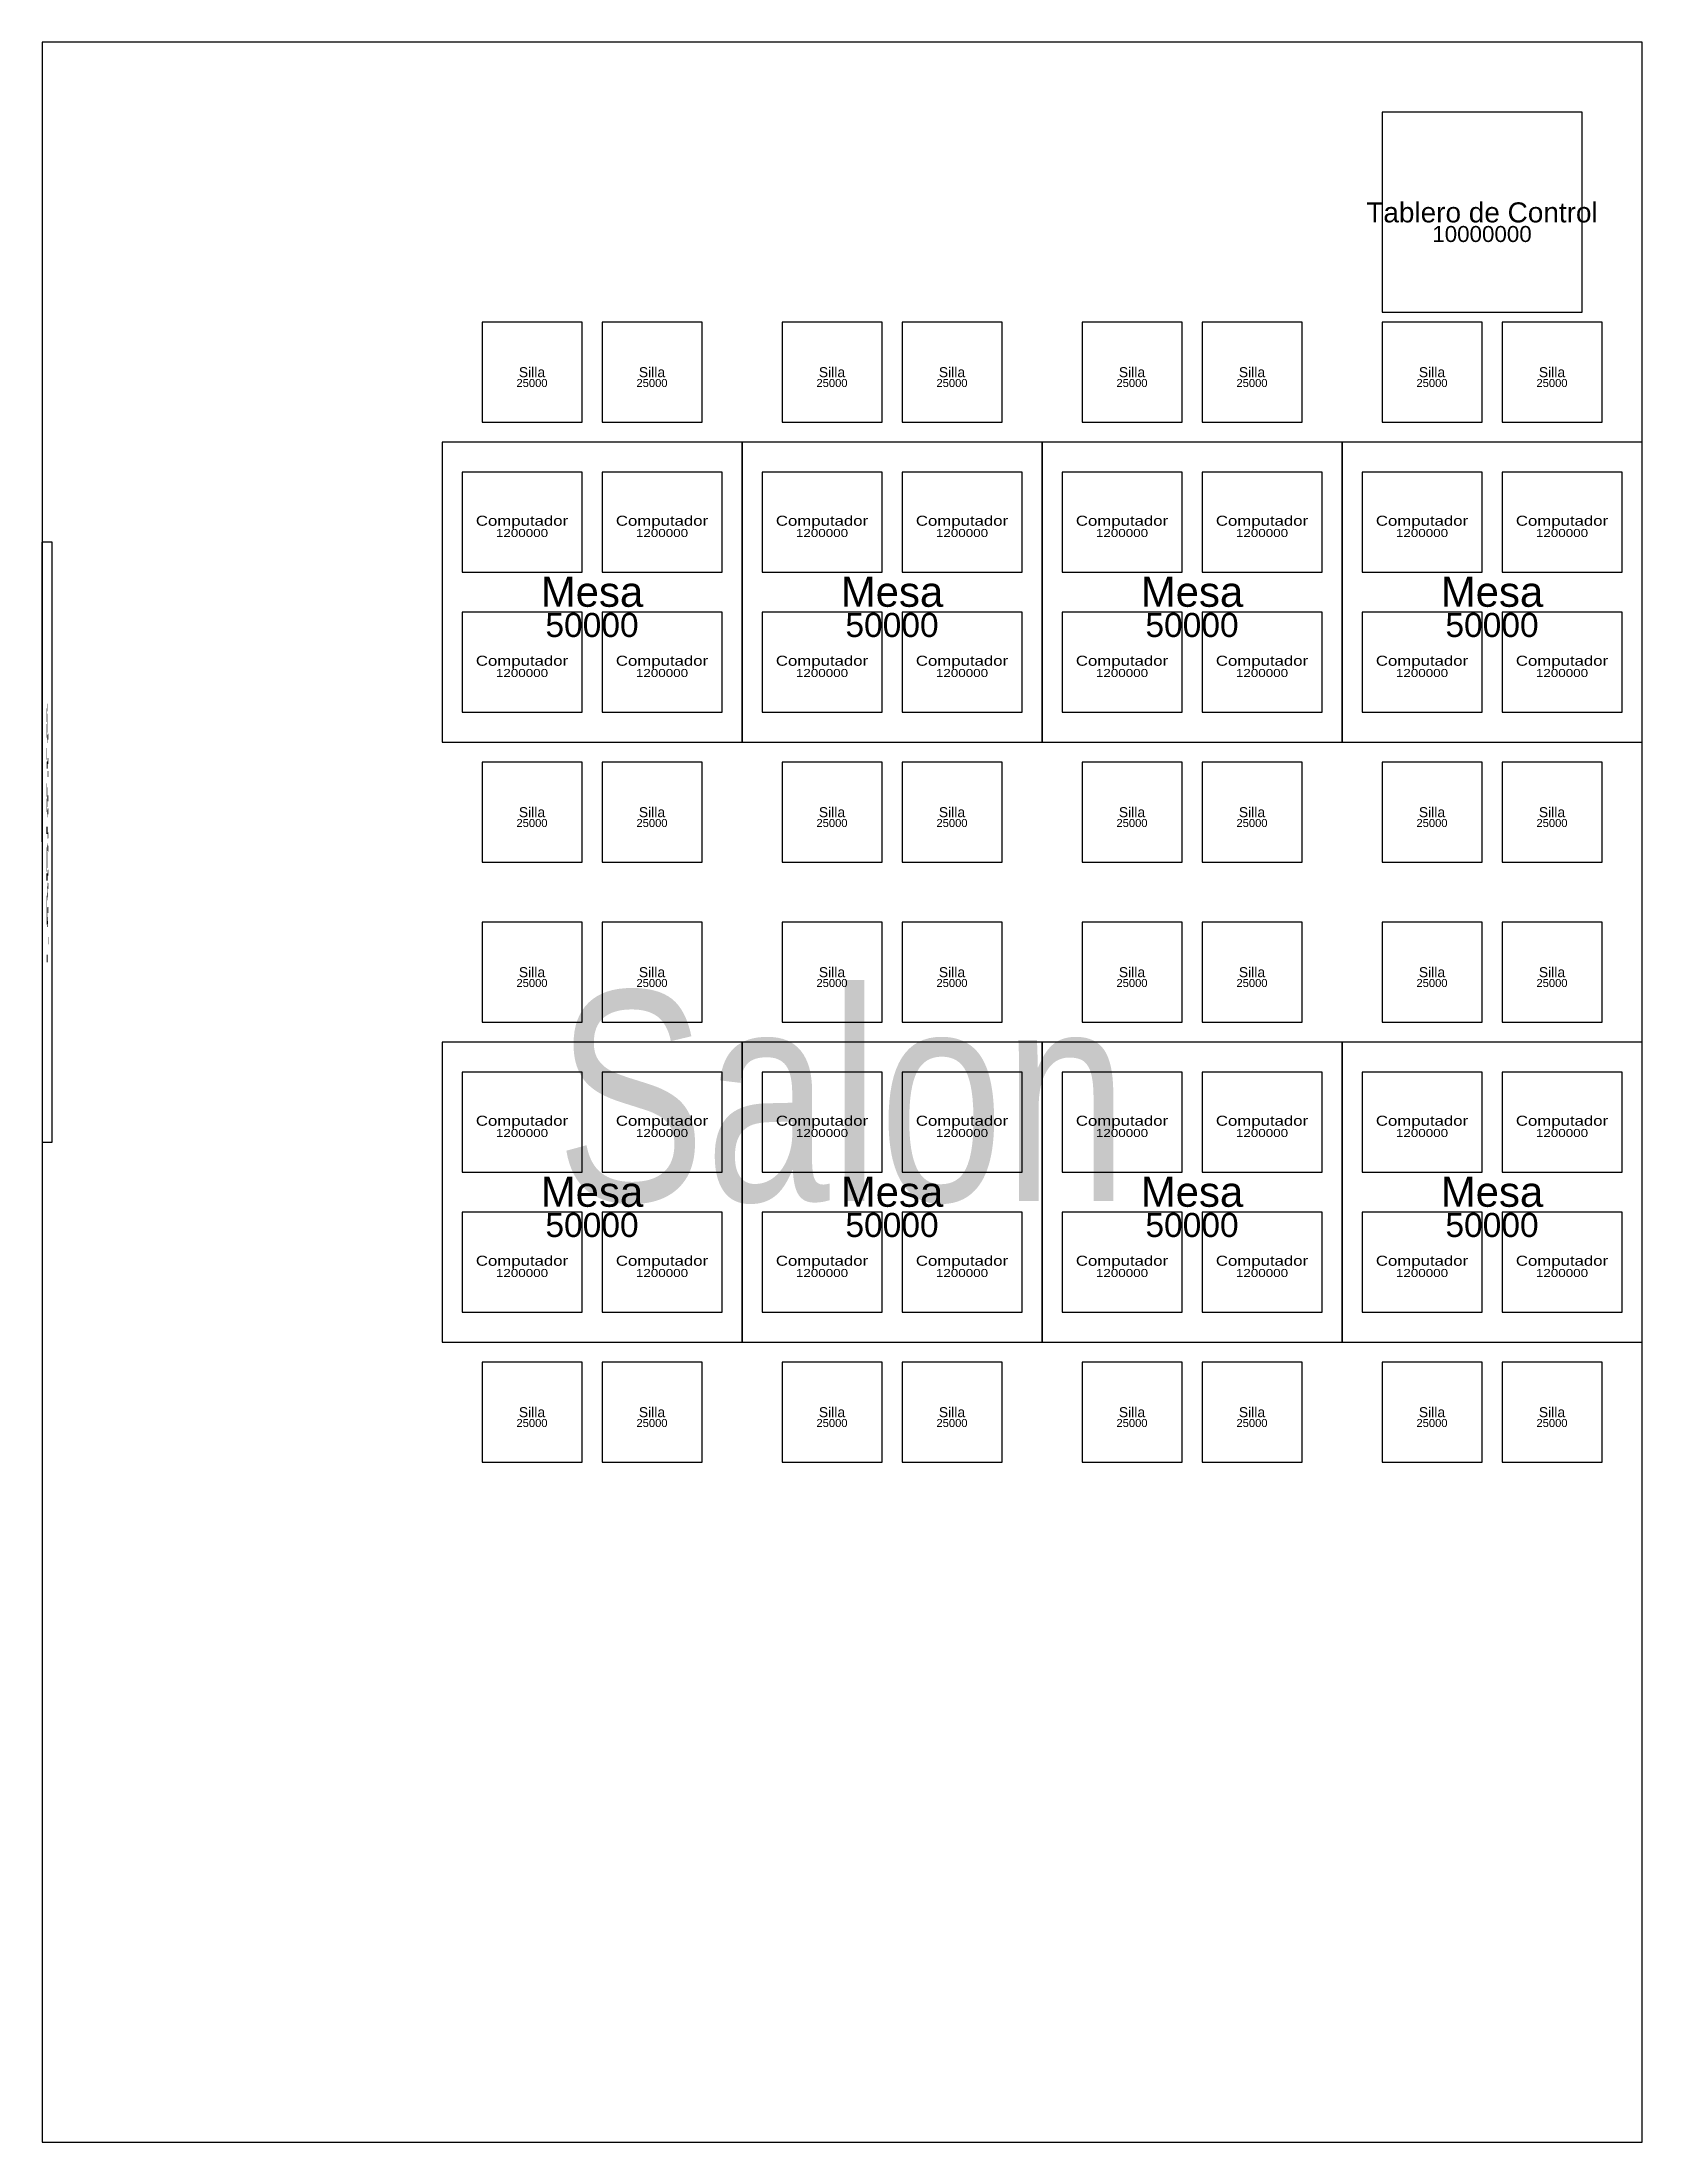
# Model space of a CAD drawing. Header units: millimetres. Extents: x 0 to 8000, y 0 to 10500.
import ezdxf
from ezdxf.enums import TextEntityAlignment as Align

# ---------------------------------------------------------------- set-up
doc = ezdxf.new("R2010")
doc.units = ezdxf.units.MM
doc.styles.get("Standard").update_dxf_attribs({"font": 'arial.ttf'})

# ---------------------------------------------------------------- blocks, each defined once
blk = doc.blocks.new('Base')
blk.add_lwpolyline([(0, 0), (1, 0), (1, 1), (0, 1)], close=True)
at = {"flags": 1}
blk.add_attdef('PROVEEDOR', text='', height=0.05, dxfattribs=at).set_placement((0, 1), align=Align.TOP_LEFT)
blk.add_attdef('MATERIAL', text='', height=0.05, dxfattribs=at).set_placement((1, 1), align=Align.TOP_RIGHT)
blk.add_attdef('NOMBRE', text='', height=0.1).set_placement((0.5, 0.5), align=Align.MIDDLE)
at = {"flags": 4}
blk.add_attdef('PRECIO', text='', height=0.08, dxfattribs=at).set_placement((0.5, 0.4302), align=Align.TOP_CENTER)
at = {"flags": 5}
blk.add_attdef('REFERENCIA', text='', height=0.05, dxfattribs=at).set_placement((0, 0), align=Align.BOTTOM_LEFT)
at = {"flags": 3}
blk.add_attdef('CANTIDAD', text='', height=0.05, dxfattribs=at).set_placement((1, 0), align=Align.BOTTOM_RIGHT)

msp = doc.modelspace()

# ---------------------------------------------------------------- linework, layer by layer
msp.add_line((2000, 7000), (2100, 7000))

# ---------------------------------------------------------------- block references
at = {"xscale": 8000, "yscale": 10500}
msp.add_blockref('Base', (0, 0), dxfattribs=at).add_auto_attribs({'NOMBRE': 'Salon'})
ref = msp.add_blockref('Base', (6700, 9150), dxfattribs=dict(xscale=1000, yscale=1000))
ref.add_attrib('NOMBRE', 'Tablero de Control', dxfattribs={"height": 100}).set_placement((7200, 9650), align=Align.MIDDLE)
ref.add_attrib('PRECIO', '10000000', dxfattribs={"height": 80}).set_placement((7200, 9580), align=Align.TOP_CENTER)
ref = msp.add_blockref('Base', (2200, 8600), dxfattribs=dict(xscale=500, yscale=500))
ref.add_attrib('NOMBRE', 'Silla', dxfattribs={"height": 50}).set_placement((2450, 8850), align=Align.MIDDLE)
ref.add_attrib('PRECIO', '25000', dxfattribs={"height": 40}).set_placement((2450, 8815), align=Align.TOP_CENTER)
ref = msp.add_blockref('Base', (2800, 8600), dxfattribs=dict(xscale=500, yscale=500))
ref.add_attrib('NOMBRE', 'Silla', dxfattribs={"height": 50}).set_placement((3050, 8850), align=Align.MIDDLE)
ref.add_attrib('PRECIO', '25000', dxfattribs={"height": 40}).set_placement((3050, 8815), align=Align.TOP_CENTER)
ref = msp.add_blockref('Base', (3700, 8600), dxfattribs=dict(xscale=500, yscale=500))
ref.add_attrib('NOMBRE', 'Silla', dxfattribs={"height": 50}).set_placement((3950, 8850), align=Align.MIDDLE)
ref.add_attrib('PRECIO', '25000', dxfattribs={"height": 40}).set_placement((3950, 8815), align=Align.TOP_CENTER)
ref = msp.add_blockref('Base', (4300, 8600), dxfattribs=dict(xscale=500, yscale=500))
ref.add_attrib('NOMBRE', 'Silla', dxfattribs={"height": 50}).set_placement((4550, 8850), align=Align.MIDDLE)
ref.add_attrib('PRECIO', '25000', dxfattribs={"height": 40}).set_placement((4550, 8815), align=Align.TOP_CENTER)
ref = msp.add_blockref('Base', (5200, 8600), dxfattribs=dict(xscale=500, yscale=500))
ref.add_attrib('NOMBRE', 'Silla', dxfattribs={"height": 50}).set_placement((5450, 8850), align=Align.MIDDLE)
ref.add_attrib('PRECIO', '25000', dxfattribs={"height": 40}).set_placement((5450, 8815), align=Align.TOP_CENTER)
ref = msp.add_blockref('Base', (5800, 8600), dxfattribs=dict(xscale=500, yscale=500))
ref.add_attrib('NOMBRE', 'Silla', dxfattribs={"height": 50}).set_placement((6050, 8850), align=Align.MIDDLE)
ref.add_attrib('PRECIO', '25000', dxfattribs={"height": 40}).set_placement((6050, 8815), align=Align.TOP_CENTER)
ref = msp.add_blockref('Base', (6700, 8600), dxfattribs=dict(xscale=500, yscale=500))
ref.add_attrib('NOMBRE', 'Silla', dxfattribs={"height": 50}).set_placement((6950, 8850), align=Align.MIDDLE)
ref.add_attrib('PRECIO', '25000', dxfattribs={"height": 40}).set_placement((6950, 8815), align=Align.TOP_CENTER)
ref = msp.add_blockref('Base', (7300, 8600), dxfattribs=dict(xscale=500, yscale=500))
ref.add_attrib('NOMBRE', 'Silla', dxfattribs={"height": 50}).set_placement((7550, 8850), align=Align.MIDDLE)
ref.add_attrib('PRECIO', '25000', dxfattribs={"height": 40}).set_placement((7550, 8815), align=Align.TOP_CENTER)
ref = msp.add_blockref('Base', (2000, 7000), dxfattribs=dict(xscale=1500, yscale=1500))
ref.add_attrib('NOMBRE', 'Mesa', dxfattribs={"height": 150}).set_placement((2750, 7750), align=Align.MIDDLE)
ref.add_attrib('PRECIO', '50000', dxfattribs={"height": 120}).set_placement((2750, 7645), align=Align.TOP_CENTER)
ref = msp.add_blockref('Base', (3500, 7000), dxfattribs=dict(xscale=1500, yscale=1500))
ref.add_attrib('NOMBRE', 'Mesa', dxfattribs={"height": 150}).set_placement((4250, 7750), align=Align.MIDDLE)
ref.add_attrib('PRECIO', '50000', dxfattribs={"height": 120}).set_placement((4250, 7645), align=Align.TOP_CENTER)
ref = msp.add_blockref('Base', (5000, 7000), dxfattribs=dict(xscale=1500, yscale=1500))
ref.add_attrib('NOMBRE', 'Mesa', dxfattribs={"height": 150}).set_placement((5750, 7750), align=Align.MIDDLE)
ref.add_attrib('PRECIO', '50000', dxfattribs={"height": 120}).set_placement((5750, 7645), align=Align.TOP_CENTER)
ref = msp.add_blockref('Base', (6500, 7000), dxfattribs=dict(xscale=1500, yscale=1500))
ref.add_attrib('NOMBRE', 'Mesa', dxfattribs={"height": 150}).set_placement((7250, 7750), align=Align.MIDDLE)
ref.add_attrib('PRECIO', '50000', dxfattribs={"height": 120}).set_placement((7250, 7645), align=Align.TOP_CENTER)
ref = msp.add_blockref('Base', (2100, 7850), dxfattribs=dict(xscale=600, yscale=500))
ref.add_attrib('NOMBRE', 'Computador', dxfattribs={"height": 50, "width": 1.2}).set_placement((2400, 8100), align=Align.MIDDLE)
ref.add_attrib('PRECIO', '1200000', dxfattribs={"height": 40, "width": 1.2}).set_placement((2400, 8065), align=Align.TOP_CENTER)
ref = msp.add_blockref('Base', (2800, 7850), dxfattribs=dict(xscale=600, yscale=500))
ref.add_attrib('NOMBRE', 'Computador', dxfattribs={"height": 50, "width": 1.2}).set_placement((3100, 8100), align=Align.MIDDLE)
ref.add_attrib('PRECIO', '1200000', dxfattribs={"height": 40, "width": 1.2}).set_placement((3100, 8065), align=Align.TOP_CENTER)
ref = msp.add_blockref('Base', (3600, 7850), dxfattribs=dict(xscale=600, yscale=500))
ref.add_attrib('NOMBRE', 'Computador', dxfattribs={"height": 50, "width": 1.2}).set_placement((3900, 8100), align=Align.MIDDLE)
ref.add_attrib('PRECIO', '1200000', dxfattribs={"height": 40, "width": 1.2}).set_placement((3900, 8065), align=Align.TOP_CENTER)
ref = msp.add_blockref('Base', (4300, 7850), dxfattribs=dict(xscale=600, yscale=500))
ref.add_attrib('NOMBRE', 'Computador', dxfattribs={"height": 50, "width": 1.2}).set_placement((4600, 8100), align=Align.MIDDLE)
ref.add_attrib('PRECIO', '1200000', dxfattribs={"height": 40, "width": 1.2}).set_placement((4600, 8065), align=Align.TOP_CENTER)
ref = msp.add_blockref('Base', (5100, 7850), dxfattribs=dict(xscale=600, yscale=500))
ref.add_attrib('NOMBRE', 'Computador', dxfattribs={"height": 50, "width": 1.2}).set_placement((5400, 8100), align=Align.MIDDLE)
ref.add_attrib('PRECIO', '1200000', dxfattribs={"height": 40, "width": 1.2}).set_placement((5400, 8065), align=Align.TOP_CENTER)
ref = msp.add_blockref('Base', (5800, 7850), dxfattribs=dict(xscale=600, yscale=500))
ref.add_attrib('NOMBRE', 'Computador', dxfattribs={"height": 50, "width": 1.2}).set_placement((6100, 8100), align=Align.MIDDLE)
ref.add_attrib('PRECIO', '1200000', dxfattribs={"height": 40, "width": 1.2}).set_placement((6100, 8065), align=Align.TOP_CENTER)
ref = msp.add_blockref('Base', (6600, 7850), dxfattribs=dict(xscale=600, yscale=500))
ref.add_attrib('NOMBRE', 'Computador', dxfattribs={"height": 50, "width": 1.2}).set_placement((6900, 8100), align=Align.MIDDLE)
ref.add_attrib('PRECIO', '1200000', dxfattribs={"height": 40, "width": 1.2}).set_placement((6900, 8065), align=Align.TOP_CENTER)
ref = msp.add_blockref('Base', (7300, 7850), dxfattribs=dict(xscale=600, yscale=500))
ref.add_attrib('NOMBRE', 'Computador', dxfattribs={"height": 50, "width": 1.2}).set_placement((7600, 8100), align=Align.MIDDLE)
ref.add_attrib('PRECIO', '1200000', dxfattribs={"height": 40, "width": 1.2}).set_placement((7600, 8065), align=Align.TOP_CENTER)
ref = msp.add_blockref('Base', (50, 5000), dxfattribs=dict(xscale=3000, yscale=50, rotation=90.00000000000001))
ref.add_attrib('NOMBRE', 'Tablero', dxfattribs={"height": 5, "rotation": 90, "width": 60}).set_placement((25, 6500), align=Align.MIDDLE)
ref.add_attrib('PRECIO', '200000', dxfattribs={"height": 4, "rotation": 90, "width": 60}).set_placement((28, 6500), align=Align.TOP_CENTER)
ref = msp.add_blockref('Base', (2100, 7150), dxfattribs=dict(xscale=600, yscale=500))
ref.add_attrib('NOMBRE', 'Computador', dxfattribs={"height": 50, "width": 1.2}).set_placement((2400, 7400), align=Align.MIDDLE)
ref.add_attrib('PRECIO', '1200000', dxfattribs={"height": 40, "width": 1.2}).set_placement((2400, 7365), align=Align.TOP_CENTER)
ref = msp.add_blockref('Base', (2800, 7150), dxfattribs=dict(xscale=600, yscale=500))
ref.add_attrib('NOMBRE', 'Computador', dxfattribs={"height": 50, "width": 1.2}).set_placement((3100, 7400), align=Align.MIDDLE)
ref.add_attrib('PRECIO', '1200000', dxfattribs={"height": 40, "width": 1.2}).set_placement((3100, 7365), align=Align.TOP_CENTER)
ref = msp.add_blockref('Base', (3600, 7150), dxfattribs=dict(xscale=600, yscale=500))
ref.add_attrib('NOMBRE', 'Computador', dxfattribs={"height": 50, "width": 1.2}).set_placement((3900, 7400), align=Align.MIDDLE)
ref.add_attrib('PRECIO', '1200000', dxfattribs={"height": 40, "width": 1.2}).set_placement((3900, 7365), align=Align.TOP_CENTER)
ref = msp.add_blockref('Base', (4300, 7150), dxfattribs=dict(xscale=600, yscale=500))
ref.add_attrib('NOMBRE', 'Computador', dxfattribs={"height": 50, "width": 1.2}).set_placement((4600, 7400), align=Align.MIDDLE)
ref.add_attrib('PRECIO', '1200000', dxfattribs={"height": 40, "width": 1.2}).set_placement((4600, 7365), align=Align.TOP_CENTER)
ref = msp.add_blockref('Base', (5100, 7150), dxfattribs=dict(xscale=600, yscale=500))
ref.add_attrib('NOMBRE', 'Computador', dxfattribs={"height": 50, "width": 1.2}).set_placement((5400, 7400), align=Align.MIDDLE)
ref.add_attrib('PRECIO', '1200000', dxfattribs={"height": 40, "width": 1.2}).set_placement((5400, 7365), align=Align.TOP_CENTER)
ref = msp.add_blockref('Base', (5800, 7150), dxfattribs=dict(xscale=600, yscale=500))
ref.add_attrib('NOMBRE', 'Computador', dxfattribs={"height": 50, "width": 1.2}).set_placement((6100, 7400), align=Align.MIDDLE)
ref.add_attrib('PRECIO', '1200000', dxfattribs={"height": 40, "width": 1.2}).set_placement((6100, 7365), align=Align.TOP_CENTER)
ref = msp.add_blockref('Base', (6600, 7150), dxfattribs=dict(xscale=600, yscale=500))
ref.add_attrib('NOMBRE', 'Computador', dxfattribs={"height": 50, "width": 1.2}).set_placement((6900, 7400), align=Align.MIDDLE)
ref.add_attrib('PRECIO', '1200000', dxfattribs={"height": 40, "width": 1.2}).set_placement((6900, 7365), align=Align.TOP_CENTER)
ref = msp.add_blockref('Base', (7300, 7150), dxfattribs=dict(xscale=600, yscale=500))
ref.add_attrib('NOMBRE', 'Computador', dxfattribs={"height": 50, "width": 1.2}).set_placement((7600, 7400), align=Align.MIDDLE)
ref.add_attrib('PRECIO', '1200000', dxfattribs={"height": 40, "width": 1.2}).set_placement((7600, 7365), align=Align.TOP_CENTER)
ref = msp.add_blockref('Base', (2200, 6400), dxfattribs=dict(xscale=500, yscale=500))
ref.add_attrib('NOMBRE', 'Silla', dxfattribs={"height": 50}).set_placement((2450, 6650), align=Align.MIDDLE)
ref.add_attrib('PRECIO', '25000', dxfattribs={"height": 40}).set_placement((2450, 6615), align=Align.TOP_CENTER)
ref = msp.add_blockref('Base', (2800, 6400), dxfattribs=dict(xscale=500, yscale=500))
ref.add_attrib('NOMBRE', 'Silla', dxfattribs={"height": 50}).set_placement((3050, 6650), align=Align.MIDDLE)
ref.add_attrib('PRECIO', '25000', dxfattribs={"height": 40}).set_placement((3050, 6615), align=Align.TOP_CENTER)
ref = msp.add_blockref('Base', (3700, 6400), dxfattribs=dict(xscale=500, yscale=500))
ref.add_attrib('NOMBRE', 'Silla', dxfattribs={"height": 50}).set_placement((3950, 6650), align=Align.MIDDLE)
ref.add_attrib('PRECIO', '25000', dxfattribs={"height": 40}).set_placement((3950, 6615), align=Align.TOP_CENTER)
ref = msp.add_blockref('Base', (4300, 6400), dxfattribs=dict(xscale=500, yscale=500))
ref.add_attrib('NOMBRE', 'Silla', dxfattribs={"height": 50}).set_placement((4550, 6650), align=Align.MIDDLE)
ref.add_attrib('PRECIO', '25000', dxfattribs={"height": 40}).set_placement((4550, 6615), align=Align.TOP_CENTER)
ref = msp.add_blockref('Base', (5200, 6400), dxfattribs=dict(xscale=500, yscale=500))
ref.add_attrib('NOMBRE', 'Silla', dxfattribs={"height": 50}).set_placement((5450, 6650), align=Align.MIDDLE)
ref.add_attrib('PRECIO', '25000', dxfattribs={"height": 40}).set_placement((5450, 6615), align=Align.TOP_CENTER)
ref = msp.add_blockref('Base', (5800, 6400), dxfattribs=dict(xscale=500, yscale=500))
ref.add_attrib('NOMBRE', 'Silla', dxfattribs={"height": 50}).set_placement((6050, 6650), align=Align.MIDDLE)
ref.add_attrib('PRECIO', '25000', dxfattribs={"height": 40}).set_placement((6050, 6615), align=Align.TOP_CENTER)
ref = msp.add_blockref('Base', (6700, 6400), dxfattribs=dict(xscale=500, yscale=500))
ref.add_attrib('NOMBRE', 'Silla', dxfattribs={"height": 50}).set_placement((6950, 6650), align=Align.MIDDLE)
ref.add_attrib('PRECIO', '25000', dxfattribs={"height": 40}).set_placement((6950, 6615), align=Align.TOP_CENTER)
ref = msp.add_blockref('Base', (7300, 6400), dxfattribs=dict(xscale=500, yscale=500))
ref.add_attrib('NOMBRE', 'Silla', dxfattribs={"height": 50}).set_placement((7550, 6650), align=Align.MIDDLE)
ref.add_attrib('PRECIO', '25000', dxfattribs={"height": 40}).set_placement((7550, 6615), align=Align.TOP_CENTER)
ref = msp.add_blockref('Base', (2200, 5600), dxfattribs=dict(xscale=500, yscale=500))
ref.add_attrib('NOMBRE', 'Silla', dxfattribs={"height": 50}).set_placement((2450, 5850), align=Align.MIDDLE)
ref.add_attrib('PRECIO', '25000', dxfattribs={"height": 40}).set_placement((2450, 5815), align=Align.TOP_CENTER)
ref = msp.add_blockref('Base', (2800, 5600), dxfattribs=dict(xscale=500, yscale=500))
ref.add_attrib('NOMBRE', 'Silla', dxfattribs={"height": 50}).set_placement((3050, 5850), align=Align.MIDDLE)
ref.add_attrib('PRECIO', '25000', dxfattribs={"height": 40}).set_placement((3050, 5815), align=Align.TOP_CENTER)
ref = msp.add_blockref('Base', (3700, 5600), dxfattribs=dict(xscale=500, yscale=500))
ref.add_attrib('NOMBRE', 'Silla', dxfattribs={"height": 50}).set_placement((3950, 5850), align=Align.MIDDLE)
ref.add_attrib('PRECIO', '25000', dxfattribs={"height": 40}).set_placement((3950, 5815), align=Align.TOP_CENTER)
ref = msp.add_blockref('Base', (4300, 5600), dxfattribs=dict(xscale=500, yscale=500))
ref.add_attrib('NOMBRE', 'Silla', dxfattribs={"height": 50}).set_placement((4550, 5850), align=Align.MIDDLE)
ref.add_attrib('PRECIO', '25000', dxfattribs={"height": 40}).set_placement((4550, 5815), align=Align.TOP_CENTER)
ref = msp.add_blockref('Base', (5200, 5600), dxfattribs=dict(xscale=500, yscale=500))
ref.add_attrib('NOMBRE', 'Silla', dxfattribs={"height": 50}).set_placement((5450, 5850), align=Align.MIDDLE)
ref.add_attrib('PRECIO', '25000', dxfattribs={"height": 40}).set_placement((5450, 5815), align=Align.TOP_CENTER)
ref = msp.add_blockref('Base', (5800, 5600), dxfattribs=dict(xscale=500, yscale=500))
ref.add_attrib('NOMBRE', 'Silla', dxfattribs={"height": 50}).set_placement((6050, 5850), align=Align.MIDDLE)
ref.add_attrib('PRECIO', '25000', dxfattribs={"height": 40}).set_placement((6050, 5815), align=Align.TOP_CENTER)
ref = msp.add_blockref('Base', (6700, 5600), dxfattribs=dict(xscale=500, yscale=500))
ref.add_attrib('NOMBRE', 'Silla', dxfattribs={"height": 50}).set_placement((6950, 5850), align=Align.MIDDLE)
ref.add_attrib('PRECIO', '25000', dxfattribs={"height": 40}).set_placement((6950, 5815), align=Align.TOP_CENTER)
ref = msp.add_blockref('Base', (7300, 5600), dxfattribs=dict(xscale=500, yscale=500))
ref.add_attrib('NOMBRE', 'Silla', dxfattribs={"height": 50}).set_placement((7550, 5850), align=Align.MIDDLE)
ref.add_attrib('PRECIO', '25000', dxfattribs={"height": 40}).set_placement((7550, 5815), align=Align.TOP_CENTER)
ref = msp.add_blockref('Base', (2000, 4000), dxfattribs=dict(xscale=1500, yscale=1500))
ref.add_attrib('NOMBRE', 'Mesa', dxfattribs={"height": 150}).set_placement((2750, 4750), align=Align.MIDDLE)
ref.add_attrib('PRECIO', '50000', dxfattribs={"height": 120}).set_placement((2750, 4645), align=Align.TOP_CENTER)
ref = msp.add_blockref('Base', (3500, 4000), dxfattribs=dict(xscale=1500, yscale=1500))
ref.add_attrib('NOMBRE', 'Mesa', dxfattribs={"height": 150}).set_placement((4250, 4750), align=Align.MIDDLE)
ref.add_attrib('PRECIO', '50000', dxfattribs={"height": 120}).set_placement((4250, 4645), align=Align.TOP_CENTER)
ref = msp.add_blockref('Base', (5000, 4000), dxfattribs=dict(xscale=1500, yscale=1500))
ref.add_attrib('NOMBRE', 'Mesa', dxfattribs={"height": 150}).set_placement((5750, 4750), align=Align.MIDDLE)
ref.add_attrib('PRECIO', '50000', dxfattribs={"height": 120}).set_placement((5750, 4645), align=Align.TOP_CENTER)
ref = msp.add_blockref('Base', (6500, 4000), dxfattribs=dict(xscale=1500, yscale=1500))
ref.add_attrib('NOMBRE', 'Mesa', dxfattribs={"height": 150}).set_placement((7250, 4750), align=Align.MIDDLE)
ref.add_attrib('PRECIO', '50000', dxfattribs={"height": 120}).set_placement((7250, 4645), align=Align.TOP_CENTER)
ref = msp.add_blockref('Base', (2100, 4850), dxfattribs=dict(xscale=600, yscale=500))
ref.add_attrib('NOMBRE', 'Computador', dxfattribs={"height": 50, "width": 1.2}).set_placement((2400, 5100), align=Align.MIDDLE)
ref.add_attrib('PRECIO', '1200000', dxfattribs={"height": 40, "width": 1.2}).set_placement((2400, 5065), align=Align.TOP_CENTER)
ref = msp.add_blockref('Base', (2800, 4850), dxfattribs=dict(xscale=600, yscale=500))
ref.add_attrib('NOMBRE', 'Computador', dxfattribs={"height": 50, "width": 1.2}).set_placement((3100, 5100), align=Align.MIDDLE)
ref.add_attrib('PRECIO', '1200000', dxfattribs={"height": 40, "width": 1.2}).set_placement((3100, 5065), align=Align.TOP_CENTER)
ref = msp.add_blockref('Base', (3600, 4850), dxfattribs=dict(xscale=600, yscale=500))
ref.add_attrib('NOMBRE', 'Computador', dxfattribs={"height": 50, "width": 1.2}).set_placement((3900, 5100), align=Align.MIDDLE)
ref.add_attrib('PRECIO', '1200000', dxfattribs={"height": 40, "width": 1.2}).set_placement((3900, 5065), align=Align.TOP_CENTER)
ref = msp.add_blockref('Base', (4300, 4850), dxfattribs=dict(xscale=600, yscale=500))
ref.add_attrib('NOMBRE', 'Computador', dxfattribs={"height": 50, "width": 1.2}).set_placement((4600, 5100), align=Align.MIDDLE)
ref.add_attrib('PRECIO', '1200000', dxfattribs={"height": 40, "width": 1.2}).set_placement((4600, 5065), align=Align.TOP_CENTER)
ref = msp.add_blockref('Base', (5100, 4850), dxfattribs=dict(xscale=600, yscale=500))
ref.add_attrib('NOMBRE', 'Computador', dxfattribs={"height": 50, "width": 1.2}).set_placement((5400, 5100), align=Align.MIDDLE)
ref.add_attrib('PRECIO', '1200000', dxfattribs={"height": 40, "width": 1.2}).set_placement((5400, 5065), align=Align.TOP_CENTER)
ref = msp.add_blockref('Base', (5800, 4850), dxfattribs=dict(xscale=600, yscale=500))
ref.add_attrib('NOMBRE', 'Computador', dxfattribs={"height": 50, "width": 1.2}).set_placement((6100, 5100), align=Align.MIDDLE)
ref.add_attrib('PRECIO', '1200000', dxfattribs={"height": 40, "width": 1.2}).set_placement((6100, 5065), align=Align.TOP_CENTER)
ref = msp.add_blockref('Base', (6600, 4850), dxfattribs=dict(xscale=600, yscale=500))
ref.add_attrib('NOMBRE', 'Computador', dxfattribs={"height": 50, "width": 1.2}).set_placement((6900, 5100), align=Align.MIDDLE)
ref.add_attrib('PRECIO', '1200000', dxfattribs={"height": 40, "width": 1.2}).set_placement((6900, 5065), align=Align.TOP_CENTER)
ref = msp.add_blockref('Base', (7300, 4850), dxfattribs=dict(xscale=600, yscale=500))
ref.add_attrib('NOMBRE', 'Computador', dxfattribs={"height": 50, "width": 1.2}).set_placement((7600, 5100), align=Align.MIDDLE)
ref.add_attrib('PRECIO', '1200000', dxfattribs={"height": 40, "width": 1.2}).set_placement((7600, 5065), align=Align.TOP_CENTER)
ref = msp.add_blockref('Base', (2100, 4150), dxfattribs=dict(xscale=600, yscale=500))
ref.add_attrib('NOMBRE', 'Computador', dxfattribs={"height": 50, "width": 1.2}).set_placement((2400, 4400), align=Align.MIDDLE)
ref.add_attrib('PRECIO', '1200000', dxfattribs={"height": 40, "width": 1.2}).set_placement((2400, 4365), align=Align.TOP_CENTER)
ref = msp.add_blockref('Base', (2800, 4150), dxfattribs=dict(xscale=600, yscale=500))
ref.add_attrib('NOMBRE', 'Computador', dxfattribs={"height": 50, "width": 1.2}).set_placement((3100, 4400), align=Align.MIDDLE)
ref.add_attrib('PRECIO', '1200000', dxfattribs={"height": 40, "width": 1.2}).set_placement((3100, 4365), align=Align.TOP_CENTER)
ref = msp.add_blockref('Base', (3600, 4150), dxfattribs=dict(xscale=600, yscale=500))
ref.add_attrib('NOMBRE', 'Computador', dxfattribs={"height": 50, "width": 1.2}).set_placement((3900, 4400), align=Align.MIDDLE)
ref.add_attrib('PRECIO', '1200000', dxfattribs={"height": 40, "width": 1.2}).set_placement((3900, 4365), align=Align.TOP_CENTER)
ref = msp.add_blockref('Base', (4300, 4150), dxfattribs=dict(xscale=600, yscale=500))
ref.add_attrib('NOMBRE', 'Computador', dxfattribs={"height": 50, "width": 1.2}).set_placement((4600, 4400), align=Align.MIDDLE)
ref.add_attrib('PRECIO', '1200000', dxfattribs={"height": 40, "width": 1.2}).set_placement((4600, 4365), align=Align.TOP_CENTER)
ref = msp.add_blockref('Base', (5100, 4150), dxfattribs=dict(xscale=600, yscale=500))
ref.add_attrib('NOMBRE', 'Computador', dxfattribs={"height": 50, "width": 1.2}).set_placement((5400, 4400), align=Align.MIDDLE)
ref.add_attrib('PRECIO', '1200000', dxfattribs={"height": 40, "width": 1.2}).set_placement((5400, 4365), align=Align.TOP_CENTER)
ref = msp.add_blockref('Base', (5800, 4150), dxfattribs=dict(xscale=600, yscale=500))
ref.add_attrib('NOMBRE', 'Computador', dxfattribs={"height": 50, "width": 1.2}).set_placement((6100, 4400), align=Align.MIDDLE)
ref.add_attrib('PRECIO', '1200000', dxfattribs={"height": 40, "width": 1.2}).set_placement((6100, 4365), align=Align.TOP_CENTER)
ref = msp.add_blockref('Base', (6600, 4150), dxfattribs=dict(xscale=600, yscale=500))
ref.add_attrib('NOMBRE', 'Computador', dxfattribs={"height": 50, "width": 1.2}).set_placement((6900, 4400), align=Align.MIDDLE)
ref.add_attrib('PRECIO', '1200000', dxfattribs={"height": 40, "width": 1.2}).set_placement((6900, 4365), align=Align.TOP_CENTER)
ref = msp.add_blockref('Base', (7300, 4150), dxfattribs=dict(xscale=600, yscale=500))
ref.add_attrib('NOMBRE', 'Computador', dxfattribs={"height": 50, "width": 1.2}).set_placement((7600, 4400), align=Align.MIDDLE)
ref.add_attrib('PRECIO', '1200000', dxfattribs={"height": 40, "width": 1.2}).set_placement((7600, 4365), align=Align.TOP_CENTER)
ref = msp.add_blockref('Base', (2200, 3400), dxfattribs=dict(xscale=500, yscale=500))
ref.add_attrib('NOMBRE', 'Silla', dxfattribs={"height": 50}).set_placement((2450, 3650), align=Align.MIDDLE)
ref.add_attrib('PRECIO', '25000', dxfattribs={"height": 40}).set_placement((2450, 3615), align=Align.TOP_CENTER)
ref = msp.add_blockref('Base', (2800, 3400), dxfattribs=dict(xscale=500, yscale=500))
ref.add_attrib('NOMBRE', 'Silla', dxfattribs={"height": 50}).set_placement((3050, 3650), align=Align.MIDDLE)
ref.add_attrib('PRECIO', '25000', dxfattribs={"height": 40}).set_placement((3050, 3615), align=Align.TOP_CENTER)
ref = msp.add_blockref('Base', (3700, 3400), dxfattribs=dict(xscale=500, yscale=500))
ref.add_attrib('NOMBRE', 'Silla', dxfattribs={"height": 50}).set_placement((3950, 3650), align=Align.MIDDLE)
ref.add_attrib('PRECIO', '25000', dxfattribs={"height": 40}).set_placement((3950, 3615), align=Align.TOP_CENTER)
ref = msp.add_blockref('Base', (4300, 3400), dxfattribs=dict(xscale=500, yscale=500))
ref.add_attrib('NOMBRE', 'Silla', dxfattribs={"height": 50}).set_placement((4550, 3650), align=Align.MIDDLE)
ref.add_attrib('PRECIO', '25000', dxfattribs={"height": 40}).set_placement((4550, 3615), align=Align.TOP_CENTER)
ref = msp.add_blockref('Base', (5200, 3400), dxfattribs=dict(xscale=500, yscale=500))
ref.add_attrib('NOMBRE', 'Silla', dxfattribs={"height": 50}).set_placement((5450, 3650), align=Align.MIDDLE)
ref.add_attrib('PRECIO', '25000', dxfattribs={"height": 40}).set_placement((5450, 3615), align=Align.TOP_CENTER)
ref = msp.add_blockref('Base', (5800, 3400), dxfattribs=dict(xscale=500, yscale=500))
ref.add_attrib('NOMBRE', 'Silla', dxfattribs={"height": 50}).set_placement((6050, 3650), align=Align.MIDDLE)
ref.add_attrib('PRECIO', '25000', dxfattribs={"height": 40}).set_placement((6050, 3615), align=Align.TOP_CENTER)
ref = msp.add_blockref('Base', (6700, 3400), dxfattribs=dict(xscale=500, yscale=500))
ref.add_attrib('NOMBRE', 'Silla', dxfattribs={"height": 50}).set_placement((6950, 3650), align=Align.MIDDLE)
ref.add_attrib('PRECIO', '25000', dxfattribs={"height": 40}).set_placement((6950, 3615), align=Align.TOP_CENTER)
ref = msp.add_blockref('Base', (7300, 3400), dxfattribs=dict(xscale=500, yscale=500))
ref.add_attrib('NOMBRE', 'Silla', dxfattribs={"height": 50}).set_placement((7550, 3650), align=Align.MIDDLE)
ref.add_attrib('PRECIO', '25000', dxfattribs={"height": 40}).set_placement((7550, 3615), align=Align.TOP_CENTER)

doc.saveas('drawing.dxf')
